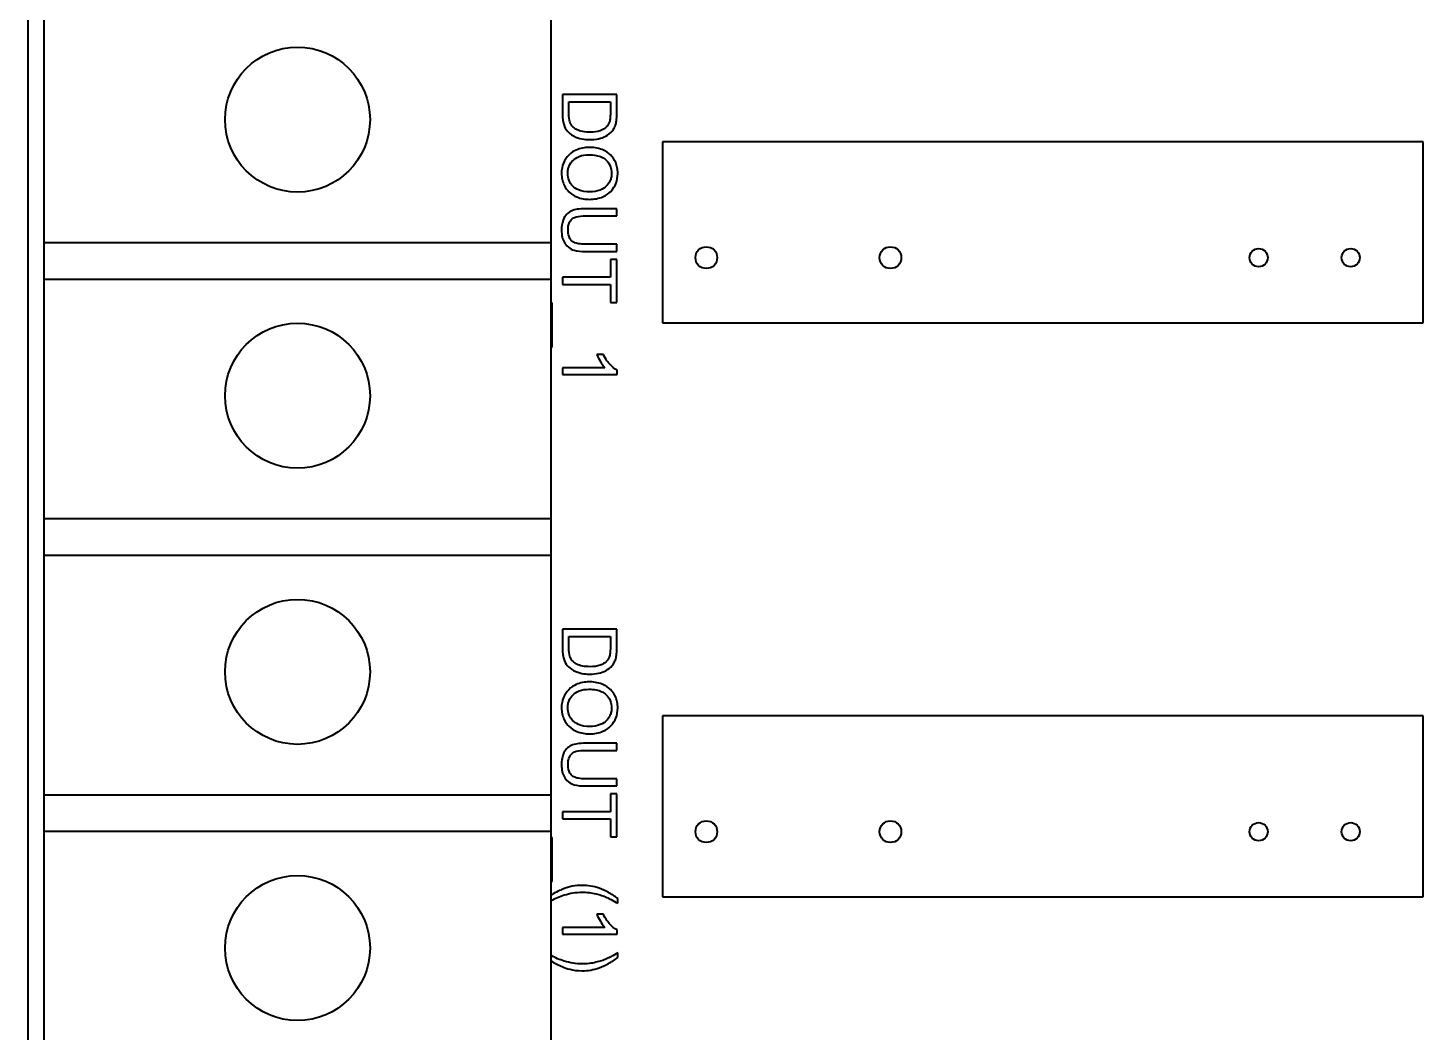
# Model space of a CAD drawing. Header units: millimetres. Extents: x 0 to 4205, y 0 to 2970.
# Drawn here: x 1889.35 to 1927.85, y 2496.71 to 2524.42 of the extents above; entities that cross this region are included whole.
import ezdxf

# ---------------------------------------------------------------- set-up
doc = ezdxf.new("R2010")
doc.units = ezdxf.units.MM
doc.header["$LTSCALE"] = 5
doc.layers.add('가시적인 것(ISO)', color=3, linetype='Continuous', lineweight=40)

msp = doc.modelspace()

# ---------------------------------------------------------------- linework, layer by layer
at = {"layer": '가시적인 것(ISO)'}
for p, q in [((1889.348, 2549.741), (1889.348, 2379.741)), ((1889.788, 2533.84), (1889.788, 2518.491)), ((1903.787, 2518.491), (1903.787, 2533.84)), ((1905.598, 2522.579), (1904.098, 2522.579)), ((1904.098, 2522.579), (1904.098, 2522.038)), ((1905.598, 2522.063), (1905.598, 2522.579)), ((1904.275, 2522.06), (1904.275, 2522.381)), ((1904.275, 2522.381), (1905.42, 2522.381)), ((1905.42, 2522.381), (1905.42, 2522.065)), ((1906.855, 2521.278), (1906.855, 2516.282)), ((1927.846, 2521.278), (1906.855, 2521.278)), ((1927.846, 2516.282), (1927.846, 2521.278)), ((1905.598, 2519.432), (1904.731, 2519.432)), ((1905.598, 2519.233), (1905.598, 2519.432)), ((1904.732, 2519.233), (1905.598, 2519.233)), ((1903.787, 2518.491), (1889.788, 2518.491)), ((1889.788, 2518.491), (1889.788, 2517.491)), ((1903.787, 2517.491), (1903.787, 2518.491)), ((1904.731, 2518.252), (1905.598, 2518.252)), ((1905.598, 2518.451), (1904.732, 2518.451)), ((1905.598, 2518.252), (1905.598, 2518.451)), ((1905.42, 2518.034), (1905.42, 2517.54)), ((1905.598, 2518.034), (1905.42, 2518.034)), ((1905.598, 2516.845), (1905.598, 2518.034)), ((1889.788, 2517.491), (1903.787, 2517.491)), ((1889.788, 2517.491), (1889.788, 2510.871)), ((1903.787, 2510.871), (1903.787, 2517.491)), ((1905.42, 2517.54), (1904.098, 2517.54)), ((1904.098, 2517.54), (1904.098, 2517.341)), ((1904.098, 2517.341), (1905.42, 2517.341)), ((1905.42, 2517.341), (1905.42, 2516.845)), ((1903.814, 2516.834), (1903.787, 2516.834)), ((1903.814, 2515.613), (1903.814, 2516.834)), ((1905.42, 2516.845), (1905.598, 2516.845)), ((1906.855, 2516.282), (1927.846, 2516.282)), ((1903.787, 2515.613), (1903.814, 2515.613)), ((1905.227, 2515.41), (1905.049, 2515.41)), ((1905.271, 2515.042), (1904.098, 2515.042)), ((1904.098, 2515.042), (1904.098, 2514.858)), ((1904.098, 2514.858), (1905.603, 2514.858)), ((1905.603, 2514.858), (1905.603, 2514.977)), ((1903.787, 2510.871), (1889.788, 2510.871)), ((1889.788, 2510.871), (1889.788, 2509.871)), ((1903.787, 2509.871), (1903.787, 2510.871)), ((1889.788, 2509.871), (1903.787, 2509.871)), ((1889.788, 2509.871), (1889.788, 2503.251)), ((1903.787, 2503.251), (1903.787, 2509.871)), ((1905.598, 2507.829), (1904.098, 2507.829)), ((1904.098, 2507.829), (1904.098, 2507.288)), ((1905.598, 2507.313), (1905.598, 2507.829)), ((1904.275, 2507.31), (1904.275, 2507.631)), ((1904.275, 2507.631), (1905.42, 2507.631)), ((1905.42, 2507.631), (1905.42, 2507.315)), ((1906.855, 2505.438), (1906.855, 2500.442)), ((1927.846, 2505.438), (1906.855, 2505.438)), ((1927.846, 2500.442), (1927.846, 2505.438)), ((1905.598, 2504.682), (1904.731, 2504.682)), ((1904.732, 2504.483), (1905.598, 2504.483)), ((1905.598, 2504.483), (1905.598, 2504.682)), ((1905.598, 2503.701), (1904.732, 2503.701)), ((1905.598, 2503.502), (1905.598, 2503.701)), ((1903.787, 2503.251), (1889.788, 2503.251)), ((1889.788, 2503.251), (1889.788, 2502.251)), ((1903.787, 2502.251), (1903.787, 2503.251)), ((1904.731, 2503.502), (1905.598, 2503.502)), ((1905.42, 2503.284), (1905.42, 2502.79)), ((1905.598, 2503.284), (1905.42, 2503.284)), ((1905.598, 2502.095), (1905.598, 2503.284)), ((1905.42, 2502.79), (1904.098, 2502.79)), ((1904.098, 2502.79), (1904.098, 2502.591)), ((1904.098, 2502.591), (1905.42, 2502.591)), ((1905.42, 2502.591), (1905.42, 2502.095)), ((1889.788, 2502.251), (1903.787, 2502.251)), ((1889.788, 2502.251), (1889.788, 2495.631)), ((1903.787, 2495.631), (1903.787, 2502.251)), ((1903.814, 2502.084), (1903.787, 2502.084)), ((1903.814, 2500.863), (1903.814, 2502.084)), ((1905.42, 2502.095), (1905.598, 2502.095)), ((1903.787, 2500.863), (1903.814, 2500.863)), ((1905.623, 2500.265), (1905.623, 2500.397)), ((1906.855, 2500.442), (1927.846, 2500.442)), ((1905.227, 2499.962), (1905.049, 2499.962)), ((1905.271, 2499.594), (1904.098, 2499.594)), ((1904.098, 2499.594), (1904.098, 2499.41)), ((1904.098, 2499.41), (1905.603, 2499.41)), ((1905.603, 2499.41), (1905.603, 2499.529)), ((1905.623, 2498.767), (1905.623, 2498.898))]:
    msp.add_line(p, q, dxfattribs=at)
for centre, radius in [((1896.788, 2521.891), 2), ((1908.068, 2518.081), 0.3), ((1913.148, 2518.081), 0.3), ((1923.308, 2518.081), 0.25), ((1925.848, 2518.081), 0.25), ((1896.788, 2514.271), 2), ((1896.788, 2506.651), 2), ((1908.068, 2502.241), 0.3), ((1913.148, 2502.241), 0.3), ((1923.308, 2502.241), 0.25), ((1925.848, 2502.241), 0.25), ((1896.788, 2499.031), 2)]:
    msp.add_circle(centre, radius, dxfattribs=at)
for points, knots in [([(1904.098, 2522.038), (1904.098, 2521.941), (1904.107, 2521.815), (1904.179, 2521.641), (1904.213, 2521.59), (1904.307, 2521.497), (1904.368, 2521.45), (1904.619, 2521.348), (1904.763, 2521.339), (1904.856, 2521.339)], [-0.1013045, -0.1013045, -0.1013045, -0.1013045, -0.0660401, -0.0660401, -0.0467074, -0.0467074, -0.0277304, -0.0277304, 0, 0, 0, 0]), ([(1904.38, 2521.693), (1904.362, 2521.711), (1904.348, 2521.73), (1904.319, 2521.78), (1904.308, 2521.809), (1904.282, 2521.89), (1904.275, 2521.972), (1904.275, 2522.06)], [-0.03972134, -0.03972134, -0.03972134, -0.03972134, -0.03404767, -0.03404767, -0.02637667, -0.02637667, 0, 0, 0, 0]), ([(1905.42, 2522.065), (1905.42, 2522.016), (1905.419, 2521.962), (1905.408, 2521.876), (1905.401, 2521.839), (1905.389, 2521.809)], [-0.02271504, -0.02271504, -0.02271504, -0.02271504, -0.00972271, -0.00972271, 0, 0, 0, 0]), ([(1905.576, 2521.795), (1905.584, 2521.831), (1905.589, 2521.872), (1905.596, 2521.959), (1905.598, 2522.012), (1905.598, 2522.063)], [-0.02610579, -0.02610579, -0.02610579, -0.02610579, -0.0151034, -0.0151034, 0, 0, 0, 0]), ([(1904.859, 2521.544), (1904.793, 2521.544), (1904.724, 2521.548), (1904.585, 2521.574), (1904.536, 2521.594), (1904.457, 2521.631), (1904.415, 2521.658), (1904.38, 2521.693)], [-0.03646535, -0.03646535, -0.03646535, -0.03646535, -0.02628406, -0.02628406, -0.01488015, -0.01488015, 0, 0, 0, 0]), ([(1905.389, 2521.809), (1905.38, 2521.783), (1905.367, 2521.759), (1905.334, 2521.713), (1905.314, 2521.692), (1905.259, 2521.644), (1905.214, 2521.61), (1905.058, 2521.554), (1904.959, 2521.544), (1904.859, 2521.544)], [-0.08863704, -0.08863704, -0.08863704, -0.08863704, -0.07259706, -0.07259706, -0.05563873, -0.05563873, -0.02994642, -0.02994642, 0, 0, 0, 0]), ([(1905.468, 2521.576), (1905.495, 2521.606), (1905.516, 2521.64), (1905.553, 2521.714), (1905.566, 2521.754), (1905.576, 2521.795)], [-0.02477761, -0.02477761, -0.02477761, -0.02477761, -0.01271181, -0.01271181, 0, 0, 0, 0]), ([(1904.856, 2521.339), (1904.935, 2521.339), (1905.014, 2521.346), (1905.166, 2521.378), (1905.232, 2521.402), (1905.359, 2521.469), (1905.419, 2521.516), (1905.468, 2521.576)], [-0.06427655, -0.06427655, -0.06427655, -0.06427655, -0.04327347, -0.04327347, -0.02318587, -0.02318587, 0, 0, 0, 0]), ([(1904.828, 2521.125), (1904.768, 2521.125), (1904.708, 2521.119), (1904.59, 2521.094), (1904.533, 2521.076), (1904.417, 2521.024), (1904.341, 2520.981), (1904.209, 2520.846), (1904.16, 2520.772), (1904.089, 2520.601), (1904.072, 2520.506), (1904.072, 2520.407)], [-0.1419282, -0.1419282, -0.1419282, -0.1419282, -0.11405, -0.11405, -0.0863552, -0.0863552, -0.0554723, -0.0554723, -0.0295193, -0.0295193, 0, 0, 0, 0]), ([(1904.243, 2520.408), (1904.243, 2520.444), (1904.246, 2520.479), (1904.259, 2520.547), (1904.268, 2520.579), (1904.307, 2520.669), (1904.344, 2520.721), (1904.423, 2520.799), (1904.476, 2520.842), (1904.643, 2520.908), (1904.735, 2520.921), (1904.826, 2520.921)], [-0.1304948, -0.1304948, -0.1304948, -0.1304948, -0.1101568, -0.1101568, -0.0908219, -0.0908219, -0.0538229, -0.0538229, -0.0272604, -0.0272604, 0, 0, 0, 0]), ([(1904.826, 2520.921), (1904.893, 2520.921), (1904.962, 2520.916), (1905.083, 2520.894), (1905.138, 2520.878), (1905.233, 2520.833), (1905.273, 2520.806), (1905.352, 2520.724), (1905.39, 2520.668), (1905.441, 2520.544), (1905.453, 2520.476), (1905.453, 2520.406)], [-0.09205293, -0.09205293, -0.09205293, -0.09205293, -0.07187986, -0.07187986, -0.05512906, -0.05512906, -0.04039251, -0.04039251, -0.02097998, -0.02097998, 0, 0, 0, 0]), ([(1905.624, 2520.407), (1905.624, 2520.46), (1905.619, 2520.512), (1905.6, 2520.612), (1905.586, 2520.659), (1905.532, 2520.786), (1905.482, 2520.857), (1905.377, 2520.96), (1905.306, 2521.019), (1905.078, 2521.109), (1904.952, 2521.125), (1904.828, 2521.125)], [-0.1914347, -0.1914347, -0.1914347, -0.1914347, -0.1588981, -0.1588981, -0.1283406, -0.1283406, -0.0734868, -0.0734868, -0.0371408, -0.0371408, 0, 0, 0, 0]), ([(1904.072, 2520.407), (1904.072, 2520.354), (1904.078, 2520.301), (1904.099, 2520.197), (1904.116, 2520.147), (1904.183, 2519.997), (1904.238, 2519.934), (1904.342, 2519.831), (1904.423, 2519.785), (1904.607, 2519.71), (1904.725, 2519.69), (1904.845, 2519.69)], [-0.08052814, -0.08052814, -0.08052814, -0.08052814, -0.075448, -0.075448, -0.0704261, -0.0704261, -0.05969695, -0.05969695, -0.03604414, -0.03604414, 0, 0, 0, 0]), ([(1904.848, 2519.895), (1904.744, 2519.895), (1904.638, 2519.909), (1904.473, 2519.978), (1904.421, 2520.017), (1904.337, 2520.103), (1904.303, 2520.153), (1904.254, 2520.272), (1904.243, 2520.34), (1904.243, 2520.408)], [-0.08165834, -0.08165834, -0.08165834, -0.08165834, -0.05685822, -0.05685822, -0.03882835, -0.03882835, -0.0205962, -0.0205962, 0, 0, 0, 0]), ([(1904.845, 2519.69), (1904.91, 2519.69), (1904.975, 2519.696), (1905.099, 2519.72), (1905.157, 2519.737), (1905.316, 2519.806), (1905.381, 2519.86), (1905.504, 2519.982), (1905.547, 2520.069), (1905.607, 2520.212), (1905.624, 2520.308), (1905.624, 2520.407)], [-0.06480513, -0.06480513, -0.06480513, -0.06480513, -0.05981322, -0.05981322, -0.05512545, -0.05512545, -0.04655354, -0.04655354, -0.0296574, -0.0296574, 0, 0, 0, 0]), ([(1905.453, 2520.406), (1905.453, 2520.369), (1905.45, 2520.333), (1905.435, 2520.262), (1905.424, 2520.228), (1905.39, 2520.153), (1905.359, 2520.1), (1905.273, 2520.017), (1905.22, 2519.977), (1905.047, 2519.909), (1904.947, 2519.895), (1904.848, 2519.895)], [-0.1516136, -0.1516136, -0.1516136, -0.1516136, -0.1220791, -0.1220791, -0.0935316, -0.0935316, -0.0558687, -0.0558687, -0.0298206, -0.0298206, 0, 0, 0, 0]), ([(1904.731, 2519.432), (1904.657, 2519.432), (1904.579, 2519.428), (1904.451, 2519.407), (1904.392, 2519.392), (1904.289, 2519.345), (1904.246, 2519.314), (1904.182, 2519.244), (1904.145, 2519.196), (1904.083, 2519.031), (1904.072, 2518.932), (1904.072, 2518.839)], [-0.1666428, -0.1666428, -0.1666428, -0.1666428, -0.120317, -0.120317, -0.0849202, -0.0849202, -0.0527526, -0.0527526, -0.028158, -0.028158, 0, 0, 0, 0]), ([(1904.252, 2518.856), (1904.252, 2518.897), (1904.256, 2518.938), (1904.276, 2519.023), (1904.292, 2519.056), (1904.325, 2519.11), (1904.347, 2519.136), (1904.413, 2519.187), (1904.452, 2519.201), (1904.551, 2519.228), (1904.645, 2519.233), (1904.732, 2519.233)], [-0.0552723, -0.0552723, -0.0552723, -0.0552723, -0.05006966, -0.05006966, -0.04418631, -0.04418631, -0.03650006, -0.03650006, -0.02622502, -0.02622502, 0, 0, 0, 0]), ([(1904.072, 2518.839), (1904.072, 2518.775), (1904.078, 2518.71), (1904.104, 2518.594), (1904.123, 2518.543), (1904.164, 2518.474), (1904.2, 2518.416), (1904.312, 2518.326), (1904.364, 2518.303), (1904.51, 2518.261), (1904.621, 2518.252), (1904.731, 2518.252)], [-0.1827395, -0.1827395, -0.1827395, -0.1827395, -0.1243095, -0.1243095, -0.0742781, -0.0742781, -0.0514626, -0.0514626, -0.0329561, -0.0329561, 0, 0, 0, 0]), ([(1904.732, 2518.451), (1904.67, 2518.451), (1904.603, 2518.454), (1904.497, 2518.473), (1904.45, 2518.485), (1904.376, 2518.521), (1904.353, 2518.54), (1904.309, 2518.592), (1904.291, 2518.626), (1904.258, 2518.723), (1904.252, 2518.792), (1904.252, 2518.856)], [-0.06580544, -0.06580544, -0.06580544, -0.06580544, -0.05062257, -0.05062257, -0.03951225, -0.03951225, -0.0306635, -0.0306635, -0.01915675, -0.01915675, 0, 0, 0, 0]), ([(1905.049, 2515.41), (1905.073, 2515.344), (1905.109, 2515.276), (1905.166, 2515.179), (1905.212, 2515.104), (1905.271, 2515.042)], [-0.06797462, -0.06797462, -0.06797462, -0.06797462, -0.02573644, -0.02573644, 0, 0, 0, 0]), ([(1905.603, 2514.977), (1905.531, 2515.012), (1905.463, 2515.073), (1905.364, 2515.183), (1905.293, 2515.269), (1905.227, 2515.41)], [-0.1204348, -0.1204348, -0.1204348, -0.1204348, -0.0467866, -0.0467866, 0, 0, 0, 0]), ([(1904.098, 2507.288), (1904.098, 2507.191), (1904.107, 2507.065), (1904.179, 2506.891), (1904.213, 2506.84), (1904.307, 2506.747), (1904.368, 2506.7), (1904.619, 2506.598), (1904.763, 2506.589), (1904.856, 2506.589)], [-0.1013045, -0.1013045, -0.1013045, -0.1013045, -0.0660401, -0.0660401, -0.0467074, -0.0467074, -0.0277304, -0.0277304, 0, 0, 0, 0]), ([(1904.38, 2506.943), (1904.362, 2506.961), (1904.348, 2506.98), (1904.319, 2507.03), (1904.308, 2507.059), (1904.282, 2507.14), (1904.275, 2507.222), (1904.275, 2507.31)], [-0.03972134, -0.03972134, -0.03972134, -0.03972134, -0.03404767, -0.03404767, -0.02637667, -0.02637667, 0, 0, 0, 0]), ([(1905.389, 2507.059), (1905.38, 2507.033), (1905.367, 2507.009), (1905.334, 2506.963), (1905.314, 2506.942), (1905.259, 2506.894), (1905.214, 2506.86), (1905.058, 2506.804), (1904.959, 2506.794), (1904.859, 2506.794)], [-0.08863704, -0.08863704, -0.08863704, -0.08863704, -0.07259706, -0.07259706, -0.05563873, -0.05563873, -0.02994642, -0.02994642, 0, 0, 0, 0]), ([(1905.42, 2507.315), (1905.42, 2507.266), (1905.419, 2507.212), (1905.408, 2507.126), (1905.401, 2507.089), (1905.389, 2507.059)], [-0.02271504, -0.02271504, -0.02271504, -0.02271504, -0.00972271, -0.00972271, 0, 0, 0, 0]), ([(1905.468, 2506.826), (1905.495, 2506.856), (1905.516, 2506.89), (1905.553, 2506.964), (1905.566, 2507.004), (1905.576, 2507.045)], [-0.02477761, -0.02477761, -0.02477761, -0.02477761, -0.01271181, -0.01271181, 0, 0, 0, 0]), ([(1905.576, 2507.045), (1905.584, 2507.081), (1905.589, 2507.122), (1905.596, 2507.209), (1905.598, 2507.262), (1905.598, 2507.313)], [-0.02610579, -0.02610579, -0.02610579, -0.02610579, -0.0151034, -0.0151034, 0, 0, 0, 0]), ([(1904.859, 2506.794), (1904.793, 2506.794), (1904.724, 2506.798), (1904.585, 2506.824), (1904.536, 2506.844), (1904.457, 2506.881), (1904.415, 2506.908), (1904.38, 2506.943)], [-0.03646535, -0.03646535, -0.03646535, -0.03646535, -0.02628406, -0.02628406, -0.01488015, -0.01488015, 0, 0, 0, 0]), ([(1904.856, 2506.589), (1904.935, 2506.589), (1905.014, 2506.596), (1905.166, 2506.628), (1905.232, 2506.652), (1905.359, 2506.719), (1905.419, 2506.766), (1905.468, 2506.826)], [-0.06427655, -0.06427655, -0.06427655, -0.06427655, -0.04327347, -0.04327347, -0.02318587, -0.02318587, 0, 0, 0, 0]), ([(1904.828, 2506.375), (1904.768, 2506.375), (1904.708, 2506.369), (1904.59, 2506.344), (1904.533, 2506.326), (1904.417, 2506.274), (1904.341, 2506.231), (1904.209, 2506.096), (1904.16, 2506.022), (1904.089, 2505.851), (1904.072, 2505.756), (1904.072, 2505.657)], [-0.1419282, -0.1419282, -0.1419282, -0.1419282, -0.11405, -0.11405, -0.0863552, -0.0863552, -0.0554723, -0.0554723, -0.0295193, -0.0295193, 0, 0, 0, 0]), ([(1905.624, 2505.657), (1905.624, 2505.71), (1905.619, 2505.762), (1905.6, 2505.862), (1905.586, 2505.909), (1905.532, 2506.036), (1905.482, 2506.107), (1905.377, 2506.21), (1905.306, 2506.269), (1905.078, 2506.359), (1904.952, 2506.375), (1904.828, 2506.375)], [-0.1914347, -0.1914347, -0.1914347, -0.1914347, -0.1588981, -0.1588981, -0.1283406, -0.1283406, -0.0734868, -0.0734868, -0.0371408, -0.0371408, 0, 0, 0, 0]), ([(1904.243, 2505.658), (1904.243, 2505.694), (1904.246, 2505.729), (1904.259, 2505.797), (1904.268, 2505.829), (1904.307, 2505.919), (1904.344, 2505.971), (1904.423, 2506.049), (1904.476, 2506.092), (1904.643, 2506.158), (1904.735, 2506.171), (1904.826, 2506.171)], [-0.1304948, -0.1304948, -0.1304948, -0.1304948, -0.1101568, -0.1101568, -0.0908219, -0.0908219, -0.0538229, -0.0538229, -0.0272604, -0.0272604, 0, 0, 0, 0]), ([(1904.826, 2506.171), (1904.893, 2506.171), (1904.962, 2506.166), (1905.083, 2506.144), (1905.138, 2506.128), (1905.233, 2506.083), (1905.273, 2506.056), (1905.352, 2505.974), (1905.39, 2505.918), (1905.441, 2505.794), (1905.453, 2505.726), (1905.453, 2505.656)], [-0.09205293, -0.09205293, -0.09205293, -0.09205293, -0.07187986, -0.07187986, -0.05512906, -0.05512906, -0.04039251, -0.04039251, -0.02097998, -0.02097998, 0, 0, 0, 0]), ([(1904.072, 2505.657), (1904.072, 2505.604), (1904.078, 2505.551), (1904.099, 2505.447), (1904.116, 2505.397), (1904.183, 2505.247), (1904.238, 2505.184), (1904.342, 2505.081), (1904.423, 2505.035), (1904.607, 2504.96), (1904.725, 2504.94), (1904.845, 2504.94)], [-0.08052814, -0.08052814, -0.08052814, -0.08052814, -0.075448, -0.075448, -0.0704261, -0.0704261, -0.05969695, -0.05969695, -0.03604414, -0.03604414, 0, 0, 0, 0]), ([(1904.848, 2505.145), (1904.744, 2505.145), (1904.638, 2505.159), (1904.473, 2505.228), (1904.421, 2505.267), (1904.337, 2505.353), (1904.303, 2505.403), (1904.254, 2505.522), (1904.243, 2505.59), (1904.243, 2505.658)], [-0.08165834, -0.08165834, -0.08165834, -0.08165834, -0.05685822, -0.05685822, -0.03882835, -0.03882835, -0.0205962, -0.0205962, 0, 0, 0, 0]), ([(1904.845, 2504.94), (1904.91, 2504.94), (1904.975, 2504.946), (1905.099, 2504.97), (1905.157, 2504.987), (1905.316, 2505.056), (1905.381, 2505.11), (1905.504, 2505.232), (1905.547, 2505.319), (1905.607, 2505.462), (1905.624, 2505.558), (1905.624, 2505.657)], [-0.06480513, -0.06480513, -0.06480513, -0.06480513, -0.05981322, -0.05981322, -0.05512545, -0.05512545, -0.04655354, -0.04655354, -0.0296574, -0.0296574, 0, 0, 0, 0]), ([(1905.453, 2505.656), (1905.453, 2505.619), (1905.45, 2505.583), (1905.435, 2505.512), (1905.424, 2505.478), (1905.39, 2505.403), (1905.359, 2505.35), (1905.273, 2505.267), (1905.22, 2505.227), (1905.047, 2505.159), (1904.947, 2505.145), (1904.848, 2505.145)], [-0.1516136, -0.1516136, -0.1516136, -0.1516136, -0.1220791, -0.1220791, -0.0935316, -0.0935316, -0.0558687, -0.0558687, -0.0298206, -0.0298206, 0, 0, 0, 0]), ([(1904.731, 2504.682), (1904.657, 2504.682), (1904.579, 2504.678), (1904.451, 2504.657), (1904.392, 2504.642), (1904.289, 2504.595), (1904.246, 2504.564), (1904.182, 2504.494), (1904.145, 2504.446), (1904.083, 2504.281), (1904.072, 2504.182), (1904.072, 2504.089)], [-0.1666428, -0.1666428, -0.1666428, -0.1666428, -0.120317, -0.120317, -0.0849202, -0.0849202, -0.0527526, -0.0527526, -0.028158, -0.028158, 0, 0, 0, 0]), ([(1904.252, 2504.106), (1904.252, 2504.147), (1904.256, 2504.188), (1904.276, 2504.273), (1904.292, 2504.306), (1904.325, 2504.36), (1904.347, 2504.386), (1904.413, 2504.437), (1904.452, 2504.451), (1904.551, 2504.478), (1904.645, 2504.483), (1904.732, 2504.483)], [-0.0552723, -0.0552723, -0.0552723, -0.0552723, -0.05006966, -0.05006966, -0.04418631, -0.04418631, -0.03650006, -0.03650006, -0.02622502, -0.02622502, 0, 0, 0, 0]), ([(1904.072, 2504.089), (1904.072, 2504.025), (1904.078, 2503.96), (1904.104, 2503.844), (1904.123, 2503.793), (1904.164, 2503.724), (1904.2, 2503.666), (1904.312, 2503.576), (1904.364, 2503.553), (1904.51, 2503.511), (1904.621, 2503.502), (1904.731, 2503.502)], [-0.1827395, -0.1827395, -0.1827395, -0.1827395, -0.1243095, -0.1243095, -0.0742781, -0.0742781, -0.0514626, -0.0514626, -0.0329561, -0.0329561, 0, 0, 0, 0]), ([(1904.732, 2503.701), (1904.67, 2503.701), (1904.603, 2503.704), (1904.497, 2503.723), (1904.45, 2503.735), (1904.376, 2503.771), (1904.353, 2503.79), (1904.309, 2503.842), (1904.291, 2503.876), (1904.258, 2503.973), (1904.252, 2504.042), (1904.252, 2504.106)], [-0.06580544, -0.06580544, -0.06580544, -0.06580544, -0.05062257, -0.05062257, -0.03951225, -0.03951225, -0.0306635, -0.0306635, -0.01915675, -0.01915675, 0, 0, 0, 0]), ([(1904.641, 2500.76), (1904.455, 2500.76), (1904.277, 2500.725), (1904.048, 2500.631), (1903.926, 2500.579), (1903.787, 2500.49)], [-0.233985, -0.233985, -0.233985, -0.233985, -0.0717624, -0.0717624, -0.01692, -0.01692, -0.01692, -0.01692]), ([(1903.787, 2500.341), (1903.903, 2500.403), (1904.023, 2500.456), (1904.308, 2500.544), (1904.472, 2500.571), (1904.639, 2500.571)], [-0.08956306, -0.08956306, -0.08956306, -0.08956306, -0.05028586, -0.05028586, 0, 0, 0, 0]), ([(1904.639, 2500.571), (1904.704, 2500.571), (1904.768, 2500.567), (1904.897, 2500.553), (1904.96, 2500.542), (1905.024, 2500.527)], [-0.03878008, -0.03878008, -0.03878008, -0.03878008, -0.01945438, -0.01945438, 0, 0, 0, 0]), ([(1905.107, 2500.682), (1905.033, 2500.708), (1904.957, 2500.728), (1904.8, 2500.754), (1904.721, 2500.76), (1904.641, 2500.76)], [-0.04764837, -0.04764837, -0.04764837, -0.04764837, -0.02399687, -0.02399687, 0, 0, 0, 0]), ([(1905.024, 2500.527), (1905.075, 2500.515), (1905.125, 2500.501), (1905.223, 2500.468), (1905.271, 2500.45), (1905.319, 2500.429)], [-0.03115365, -0.03115365, -0.03115365, -0.03115365, -0.01545144, -0.01545144, 0, 0, 0, 0]), ([(1905.623, 2500.397), (1905.541, 2500.458), (1905.455, 2500.515), (1905.282, 2500.61), (1905.196, 2500.65), (1905.107, 2500.682)], [-0.05911167, -0.05911167, -0.05911167, -0.05911167, -0.02840499, -0.02840499, 0, 0, 0, 0]), ([(1905.319, 2500.429), (1905.357, 2500.412), (1905.404, 2500.387), (1905.499, 2500.336), (1905.565, 2500.299), (1905.623, 2500.265)], [-0.03227518, -0.03227518, -0.03227518, -0.03227518, -0.02006703, -0.02006703, 0, 0, 0, 0]), ([(1905.049, 2499.962), (1905.073, 2499.897), (1905.109, 2499.829), (1905.166, 2499.732), (1905.212, 2499.657), (1905.271, 2499.594)], [-0.06797462, -0.06797462, -0.06797462, -0.06797462, -0.02573644, -0.02573644, 0, 0, 0, 0]), ([(1905.603, 2499.529), (1905.531, 2499.565), (1905.463, 2499.625), (1905.364, 2499.736), (1905.293, 2499.821), (1905.227, 2499.962)], [-0.1204348, -0.1204348, -0.1204348, -0.1204348, -0.0467866, -0.0467866, 0, 0, 0, 0]), ([(1904.639, 2498.593), (1904.472, 2498.593), (1904.308, 2498.619), (1904.023, 2498.708), (1903.903, 2498.76), (1903.787, 2498.822)], [-0.10471142, -0.10471142, -0.10471142, -0.10471142, -0.05443322, -0.05443322, -0.01516202, -0.01516202, -0.01516202, -0.01516202]), ([(1903.787, 2498.673), (1903.888, 2498.608), (1903.995, 2498.554), (1904.19, 2498.474), (1904.378, 2498.403), (1904.641, 2498.403)], [-0.1832014, -0.1832014, -0.1832014, -0.1832014, -0.0787799, -0.0787799, 0, 0, 0, 0]), ([(1905.021, 2498.636), (1904.958, 2498.622), (1904.895, 2498.611), (1904.767, 2498.596), (1904.703, 2498.593), (1904.639, 2498.593)], [-0.03855357, -0.03855357, -0.03855357, -0.03855357, -0.01921174, -0.01921174, 0, 0, 0, 0]), ([(1905.316, 2498.733), (1905.269, 2498.713), (1905.221, 2498.694), (1905.122, 2498.662), (1905.072, 2498.648), (1905.021, 2498.636)], [-0.03112118, -0.03112118, -0.03112118, -0.03112118, -0.01562574, -0.01562574, 0, 0, 0, 0]), ([(1905.107, 2498.482), (1905.196, 2498.514), (1905.282, 2498.554), (1905.455, 2498.649), (1905.541, 2498.705), (1905.623, 2498.767)], [-0.05910636, -0.05910636, -0.05910636, -0.05910636, -0.03070392, -0.03070392, 0, 0, 0, 0]), ([(1905.623, 2498.898), (1905.564, 2498.864), (1905.498, 2498.827), (1905.403, 2498.775), (1905.354, 2498.75), (1905.316, 2498.733)], [-0.03315715, -0.03315715, -0.03315715, -0.03315715, -0.01248793, -0.01248793, 0, 0, 0, 0]), ([(1904.641, 2498.403), (1904.721, 2498.403), (1904.8, 2498.409), (1904.957, 2498.436), (1905.033, 2498.456), (1905.107, 2498.482)], [-0.04764847, -0.04764847, -0.04764847, -0.04764847, -0.02365155, -0.02365155, 0, 0, 0, 0])]:
    msp.add_open_spline(points, degree=3, knots=knots, dxfattribs=at)

doc.saveas('drawing.dxf')
